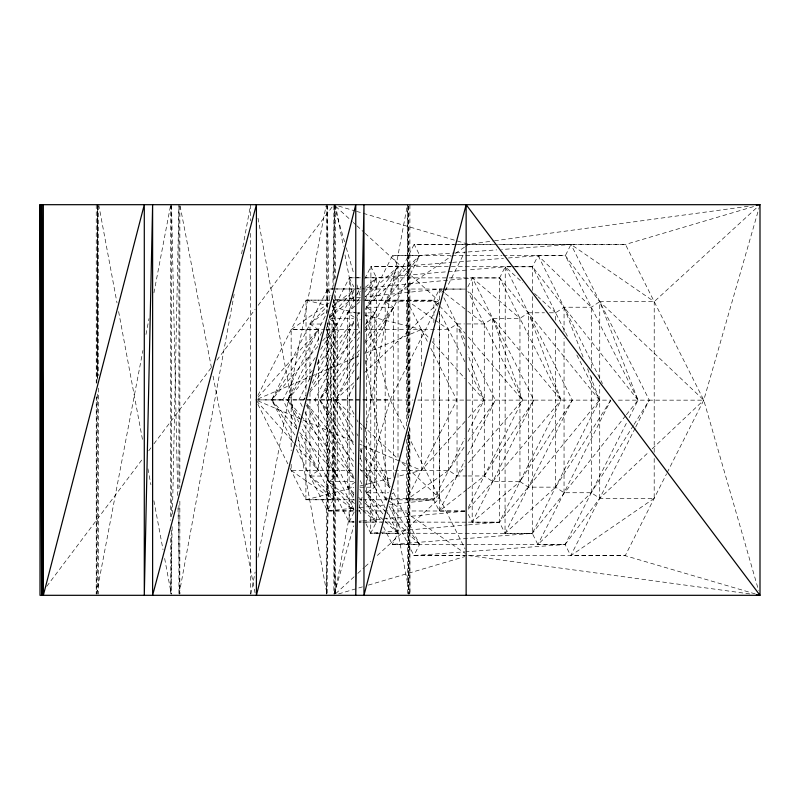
<?xml version="1.0" encoding="UTF-8"?>
<svg xmlns="http://www.w3.org/2000/svg" width="800" height="800" viewBox="0 0 800 800"><rect width="100%" height="100%" fill="white"/><g stroke="black" fill="none" stroke-linecap="round" stroke-linejoin="round"><path stroke-width="0.6" stroke-dasharray="4 3" d="M354.27 499.79L305.89 499.76L305.96 409.43M305.97 396.38L306.05 300.14L329.57 300.14M327.64 322.53L327.5 510.92L353.59 510.94M335.1 288.97L327.67 288.97L327.65 311.29L282.91 399.9L297.27 428.45M353.93 510.01L328.77 481.64L328.77 318.44L349.29 277.8L360.43 277.8M353.74 494.69L347.57 487.21L347.58 312.85L353.8 305.32M360.48 277.82L349.29 277.8L349.1 522.07L354.08 522.08M382.91 513.97L366.36 492.78L366.38 307.26L398.15 266.64L451.41 262.45M398 457.24L398.15 266.64L370.91 266.64L370.71 533.23L380.66 533.24L370.71 533.23L365.2 522.27M385.87 511.7L366.36 492.78L374.8 487.21L374.82 312.85L366.38 307.26L419.77 255.47L454.48 252.95M511.34 266.75L370.91 266.64L376.53 277.8L376.34 522.07L370.71 533.23L467.25 524.95M386.66 500.35L385.16 498.35L385.19 301.68L419.77 255.47L414.16 244.31L453.78 244.31M755.23 593.91L625.22 555.69L413.92 555.54L419.55 544.38L393.6 492.78L393.6 489.04M393.6 476.59L393.62 307.26L385.19 301.68L451.33 256.2M397.99 473.43L397.95 533.23L392.31 544.38L565.13 544.53L599.72 498.32L648.57 452.23M406.53 439.44L406.48 499.86L433.72 499.86L457.04 475.97L465.13 466.6M406.54 425.9L406.64 300.24L433.87 300.24L457.03 323.94L465.13 333.34M355.98 510.92L466.57 511.03L439.34 511.03L433.72 499.86L433.85 336.42M433.86 322.7L433.87 300.24L439.51 289.08L444.46 289.08M466.69 489.69L439.34 511.03L439.49 311.41L464.77 361.67M439.5 299.95L439.51 289.08L365.4 296.8M439.66 312.88L439.64 498.35L376.17 556.53M587.58 368.78L599.55 400.14L499.43 522.2L472.19 522.2L472.38 277.93L499.62 277.93L599.55 400.14L610.8 400.15L537.9 544.53L565.13 544.53L626.93 422.14M468.18 509.22L492.71 481.56L492.71 318.36L468.35 290.89M625.58 415.74L532.28 533.36L505.04 533.36L499.43 522.2L499.62 277.93L505.25 266.77L513.91 266.77M610.8 400.15L555.62 487.15L505.04 533.36L505.25 266.77L468.12 269.96M468.26 514.38L472.19 522.2L519.95 481.56L519.95 318.36L472.38 277.93L362.32 288.27M654.2 458.49L654.19 498.32L599.72 498.32L591.29 492.74L564.05 492.74L555.62 487.15L528.38 487.15L528.39 312.79L544.48 312.79M633.42 425.47L591.29 492.74L537.9 544.53L532.28 533.36L532.46 295.43M532.47 290.44L532.49 266.77L538.12 255.62L565.36 255.62L599.75 301.65L703.76 400.16L758.62 590.53M555.62 487.15L555.63 326.49M555.63 320.26L555.63 312.79L538.22 296.9M564.05 492.74L564.06 338.3M564.06 332.06L564.07 307.22L532.49 266.77L512.58 266.75M591.29 492.74L591.3 374.45M591.3 368.23L591.31 307.22L538.12 255.62L508.39 257.96M599.72 498.32L599.73 385.06M599.73 378.83L599.75 301.65L654.22 301.65L757.24 207.21M654.2 452.27L654.22 301.65L570.99 244.46L498.59 244.35M96.82 396.88L96.24 594.07L96.24 396.88M96.86 383.15L97.38 204.69M172.17 526.67L170.76 594.07L170.73 535.41M172.43 514.19L178.9 205.93M326.31 594.07L332.49 304.53M332.81 289.55L334.59 205.93M179.16 594.09L234.16 294.36M241.59 253.82L250.39 205.91M334.85 594.09L354.08 490.9M360.04 458.96L362.1 447.91M365.08 431.94L407.21 205.91M96.47 594.09L142.94 350.41M145.98 334.49L149.01 318.57M153.92 292.85L170.5 205.91M250.85 594.09L255.12 572.05M257.97 557.35L326.05 205.91M334.2 594.12L353.87 525.76M359.04 507.77L362.15 496.98M364.91 487.38L390.1 399.84L439.66 301.68M667.15 472.67L703.76 400.16L759.65 205.88M257.93 395.44L306.05 300.14L332.12 300.16M293.32 442.94L271.66 399.89L327.67 288.97L332.64 288.98M322.01 331.83L287.65 399.88L298.77 421.97M309.96 377.98L298.9 399.89L302.22 406.49M317.15 363.74L353.78 291.2M305.22 397.93L303.64 399.86L305.9 395.4M312.09 383.13L354.24 299.65M357.02 294.15L360.91 286.44M364.8 278.74L370.91 266.64M353.76 322.9L314.89 399.88L353.9 477.44M357.11 316.26L359.87 310.8M364.83 300.97L376.53 277.8L466.88 270.06M353.99 331.81L319.63 399.85L354.12 468.44M356.81 326.23L360.19 319.53M365.26 309.5L392.53 255.47L419.77 255.47L365.2 363.56M354.18 353.72L330.88 399.86L354.17 446.17M356.95 348.23L359.72 342.74M365.27 331.75L398.15 266.64L392.53 255.47L451.02 255.53M354.21 363.03L335.62 399.84L353.99 436.37M357.03 357.45L359.28 352.99M364.91 341.83L414.16 244.31L496.31 244.39M354.09 385.56L346.87 399.85L354.08 414.2M356.87 380.06L359.09 375.66M445.24 290.64L464.73 252.03M354.17 512.03L349.1 522.07L354.05 522.07M467.87 286.85L472.38 277.93L533.83 400.12L472.19 522.2M390.49 504.36L433.72 499.86L464.77 438.37M468.08 431.81L484.09 400.1L467.86 354.4M629.15 417.74L638.04 400.15L565.36 255.62L570.99 244.46L625.46 244.46L755.24 206.09M439.34 511.03L464.92 460.35M467.74 454.77L495.34 400.11L468.14 346.02M468.26 507.68L522.58 400.11L492.71 318.36L484.27 323.94L465.7 323.94M468.49 524.85L499.43 522.2L561.06 400.12L528.39 312.79L519.95 318.36L492.71 318.36L561.06 400.12L599.55 400.14L575.71 352.73M505.04 533.36L572.31 400.14L505.25 266.77L522.65 282.67M383.48 526.81L392.31 544.38L532.28 533.36L599.55 400.14M635.2 428.05L570.75 555.69L625.22 555.69L666.58 473.78M635.77 426.93L649.28 400.16L570.99 244.46L501.58 249.52M354.13 370.31L335.62 399.84L354.12 429.49M356.77 366.09L358.75 362.92M364.7 353.43L393.62 307.26L366.38 307.26M634.08 424.42L649.28 400.16L703.76 400.16L625.46 244.46L497.55 244.39M353.69 346.15L319.63 399.85L353.86 454.05M357.03 340.89L359.7 336.68M365.05 328.26L374.82 312.85L364.91 312.85M303.64 399.86L304.99 397.76M309.73 390.41L355.36 319.45M468.18 475.97L484.28 475.97L492.71 481.56L519.95 481.56L572.31 400.14M315.29 357.57L287.65 399.88L301.13 420.6M320.68 349.32L337.2 324.03L328.77 318.44L354.1 289.88M467.67 488.93L484.28 475.97L533.83 400.12L561.06 400.12L499.62 277.93L365.45 277.82M294.92 435.01L271.66 399.89L318.4 329.62L309.97 324.03L327.65 305.91M430.79 348.26L456.86 400.1L406.48 499.86L448.61 470.38L465.25 445.36M467.98 441.25L495.34 400.11L533.83 400.12M46.75 586.35L142.7 458.79M148.7 450.82L150.95 447.83M153.94 443.85L211.67 367.12M216.91 360.14L255.15 309.32M258.14 305.33L333.11 205.68M353.9 356.97L319.63 399.85L354.31 443.41M357.02 353.07L359.35 350.15M364.8 343.33L393.62 307.26M626.35 414.77L638.04 400.15L649.28 400.16M309.97 392.13L355.84 336.06M356.63 335.09L359.79 331.22M365.33 324.45L374.82 312.85M356.91 301.56L360.02 297.8M364.68 292.15L376.53 277.8L365.39 277.8M312.29 370.52L287.65 399.88L300.37 415.09M317.06 364.84L353.62 321.28M492.71 481.56L561.06 400.12M296.75 429.04L271.66 399.89L317.78 346.51M322.64 340.89L337.2 324.03L324.82 324.03M468.37 462.86L522.58 400.11L467.87 291.32M258.15 397.12L318.4 329.62L291.16 329.62L291.17 450.76M465.11 421.37L421.37 470.38L396.92 476.6M468.41 417.67L484.09 400.1L495.34 400.11M353.72 382.77L335.62 399.84L353.71 416.97M357.34 379.35L359.14 377.65M364.57 372.53L438.76 302.53M652.19 448.81L703.76 400.16M335.7 593.63L354.09 576.77M357.77 573.39L364.21 567.49M365.13 566.65L370.65 561.59M354.14 317.2L347.58 312.85L355.85 305.29M356.77 304.45L360.45 301.09M365.05 296.89L398.15 266.64M354.05 296.93L328.77 318.44L353.53 318.44M354.99 296.13L360.61 291.35M365.29 287.37L376.53 277.8M309.97 380.03L309.97 324.03L326.57 311.07M332.44 306.5L354.91 288.97L361.09 288.39M329.27 302.95L291.16 329.62L324.65 329.59M455.4 253.4L464.56 247.1M465.58 246.4L468.63 244.31L493.32 240.95M654.19 498.32L570.75 555.69L565.13 544.53L465.98 551.75M353.5 510.92L327.5 510.92L333.13 499.76L309.97 476.06L318.41 470.49L318.4 358.29M354.46 503.47L328.77 481.64L337.21 476.06L337.2 324.03M353.98 493.06L347.57 487.21L356.01 481.64M387.22 499.76L385.16 498.35L387.97 496.49M391.73 494.02L393.6 492.78M257.96 398.93L310.56 376.58M311.7 376.09L354.01 358.12M355.15 357.63L358.58 356.18M365.44 353.26L421.36 329.51L448.59 329.51L457.03 323.94L464.46 323.94M338.62 593.91L362.43 586.87M368.38 585.11L464.82 556.59M290.06 468.29L305.89 499.76L353.8 487.57M359.79 486.05L395.72 476.91M494.56 240.78L750.12 206.03M360.46 297.31L333.28 300.14L331.6 296.79M353.44 508.22L327.5 510.92L296.09 448.46M359.61 507.57L385.55 504.87M354.05 521.61L349.1 522.07L300.99 426.39M358.99 521.14L361.47 520.91M362.7 520.79L382.49 518.93M383.73 518.82L465.34 511.14M452.65 262.35L503.44 258.35M455.72 252.86L466.87 252.04M468.11 251.95L496.62 249.88M389.03 506.05L413.92 555.54L464.74 551.84M455.01 244.31L493.6 244.34M515.15 266.77L532.49 266.77L568.5 338.39M336.33 288.97L361.13 288.98M445.7 289.08L466.74 289.08M385.19 301.68L438.43 301.68M347.58 312.85L356.24 312.85M357.48 312.85L359.96 312.85M549.44 312.79L555.63 312.79L564.07 307.22L591.31 307.22L599.75 301.65L638.04 400.15L615.75 400.15M309.97 324.03L323.58 324.03M325.89 329.59L359.42 329.56M364.39 329.56L421.36 329.51L428.78 337.87M271.66 399.89L361.62 399.84M362.86 399.84L390.1 399.84L405.13 429.73M255.67 399.9L282.91 399.9M468.08 368.26L484.09 400.1L413.96 400.06M466.94 475.97L457.04 475.97L448.61 470.38L365.52 470.43M291.17 464.33L291.17 470.49L354.35 470.44M360.56 470.43L364.28 470.43M309.97 392.52L309.97 476.06L337.21 476.06L301.81 421.64M328.77 481.64L353.53 481.64M347.57 487.21L353.76 487.21M359.95 487.21L374.8 487.21L365.05 471.76M366.36 492.78L388.65 492.78M385.16 498.35L387.64 498.35M388.87 498.35L439.64 498.35L398.93 459.8M305.89 499.76L333.13 499.76L333.28 300.14L360.6 300.17M361.48 522.07L359.01 522.07L364.02 522.09M362.72 522.07L376.34 522.07L364.73 498.98M392.31 544.38L419.55 544.38L389.65 504.36M413.92 555.54L464.68 555.54M452.12 255.5L464.7 255.54M465.81 255.52L501.99 255.57M503.14 255.56L565.36 255.62M333.88 288.98L353.76 289M362.36 288.98L441.89 289.06M443.13 289.06L465.5 289.08M365.57 300.17L433.87 300.24L437.24 306.94M333.37 300.17L359.39 300.17M364.41 300.2L406.64 300.24L448.59 329.51L448.61 470.38M258.12 399.9L361.85 400.01M363.09 400.01L412.73 400.06M359.21 499.79L361.73 499.8M362.93 499.79L386.59 499.83M391.5 499.82L433.72 499.86M365.27 522.09L383.81 522.08M385.04 522.08L467.21 522.19M468.34 522.16L499.43 522.2M532.28 533.36L381.9 533.24L397.95 533.23L387.48 512.41M468.39 555.54L750.12 593.97M306.05 300.14L327.6 305.63M332.39 306.85L356.33 312.95M357.53 313.25L359.92 313.86M364.71 315.08L421.36 329.51L421.36 369.12M338.63 206.09L355.33 211M356.52 211.35L468.63 244.31M257.96 400.87L353.95 441.7M359.66 444.13L361.95 445.1M363.09 445.59L421.37 470.38L421.36 381.5M519.95 481.56L528.38 487.15M388.24 500.47L465.31 553.42M291.17 470.49L333.13 499.76L299.48 432.84M444.37 292.87L439.51 289.08L441.15 292.35M445.35 293.63L466.75 310.3M467.73 311.06L484.27 323.94L484.28 475.97M309.97 476.06L353.76 510.16M359.21 507.51L362.07 509.94M363.02 510.75L376.34 522.07L365.32 508.72M534.56 293.55L537.31 296.06M358.56 497.25L364.05 502.27M364.97 503.1L384.21 520.68M385.12 521.51L397.95 533.23L385.91 517.82M335.7 206.37L352.26 221.55M353.18 222.4L355.94 224.93M356.86 225.77L364.22 232.52M365.14 233.36L438.74 300.83M359.14 422.11L361.85 424.68M362.76 425.54L398.03 458.95M386.75 512.56L419.55 544.38M432.09 341.58L465.11 378.74M468.41 382.45L484.09 400.1M256.5 400.83L293.65 442.63M294.47 443.55L318.41 470.49L298.34 440.18M468.36 337.1L522.58 400.11M299.99 432.8L337.21 476.06M301.16 416.04L353.62 478.78M359.14 501.24L362.23 504.98M306.77 403.7L353.69 461.29M359.95 468.97L363.86 473.77M364.64 474.73L374.8 487.21M638.04 400.15L564.07 307.22L583.58 358.32M359.7 450.19L362.01 453.09M365.09 456.96L389.75 487.94M306.97 405.06L354.06 478.59M359.78 463.43L361.76 466.55M356.76 433.72L358.08 435.84M360.72 440.08L362.04 442.2M364.69 446.43L389.71 486.54M538.12 255.62L602.45 383.55M443.89 297.8L464.81 339.39M406.64 300.24L428.01 342.74M349.29 277.8L353.78 286.74M407.91 435.26L465.08 548.94M327.67 288.97L331.04 295.67M356.86 419.72L357.97 421.93M360.74 427.44L361.85 429.65M365.18 436.27L390.44 486.49M360.11 448.54L361.78 451.86M365.12 458.5L386.82 501.65M360.27 458.3L361.93 461.61M365.26 468.22L385.27 508.03M360.24 480.61L361.91 483.93M365.25 490.57L381.27 522.42M359.82 489.22L362 493.56M306.42 405.39L354.18 500.36M359.14 510.22L361.89 515.7M304.98 411.99L354.17 509.8M257.89 404.31L287.85 463.87M464.94 346.2L457.03 323.94L457.04 475.97M333.86 204.69L344.55 241.8M346.28 247.79L353.87 274.13M356.97 284.9L360.42 296.88M364.91 312.44L390.1 399.84M180.09 205.91L211.41 367.55M213.07 376.12L255.06 592.87M335.41 204.69L343.35 246.32M344.99 254.89L354.09 302.65M356.9 317.34L359.93 333.26M365.07 360.2L390.05 491.23M390.99 496.13L409.67 594.09M98.7 204.69L117.02 302.96M118.62 311.56L142.9 441.77M147.94 468.79L150.91 484.76M153.89 500.73L163.05 549.86M164.65 558.46L171.29 594.09M258.01 218.2L297.01 430.71M298.13 436.85L326.99 594.09M327.21 204.69L329.26 302.03M329.52 314.51L335.39 594.07L335.41 290.8M171.52 204.69L177.73 495.47M177.99 507.95L179.83 594.07L179.85 500.47M408.76 205.93L409.38 415.6M409.41 426.83L409.9 594.07L409.9 426.83M408.09 418.1L407.44 204.69L407.44 421.84M408.13 431.82L408.63 594.07M408.63 205.93L408.7 418.1L408.63 204.69M408.71 431.82L408.76 594.07L408.63 431.82M409.9 204.69L409.9 415.6M407.44 435.57L407.44 594.07M335.41 205.93L335.41 278.32M334.62 204.69L334.62 280.81M334.62 294.54L334.62 594.07M333.86 205.93L333.86 285.81M333.86 299.53L333.86 594.07M327.21 205.93L327.21 309.52M327.21 323.25L327.21 594.07M326.29 204.69L326.29 313.26M326.29 326.99L326.29 594.07M318.4 329.62L318.4 344.58M250.61 204.69L250.61 220.91M250.61 233.39L250.61 594.07M179.85 205.93L179.85 486.74M178.93 204.69L178.93 491.73M178.93 505.46L178.93 594.07M171.52 205.93L171.52 516.69M171.52 530.42L171.52 594.07M170.73 204.69L170.73 520.43M98.7 205.93L98.7 375.66M98.7 388.14L98.7 594.07M97.51 594.07L97.38 393.14M97.38 205.93L97.38 379.41M96.24 204.69L96.24 383.15M97.51 204.69L97.45 379.41L97.51 204.69"/><path stroke-width="1.2" d="M40 204.69L41.58 595.31L41.58 204.69L41.71 595.31L41.71 204.69L43.34 595.31L144.29 204.69L144.29 595.31L152.62 204.69L152.62 595.31L256.41 204.69L256.41 595.31L355.77 204.69L355.77 595.31L363.97 204.69L363.97 595.31L466.14 204.69L760 595.31L40 595.31L40 204.69L760 204.69L760 595.31L756.29 594.81M756.3 205.19L760 204.69M466.14 204.69L466.14 595.31M43.34 204.69L43.34 595.31"/></g></svg>
